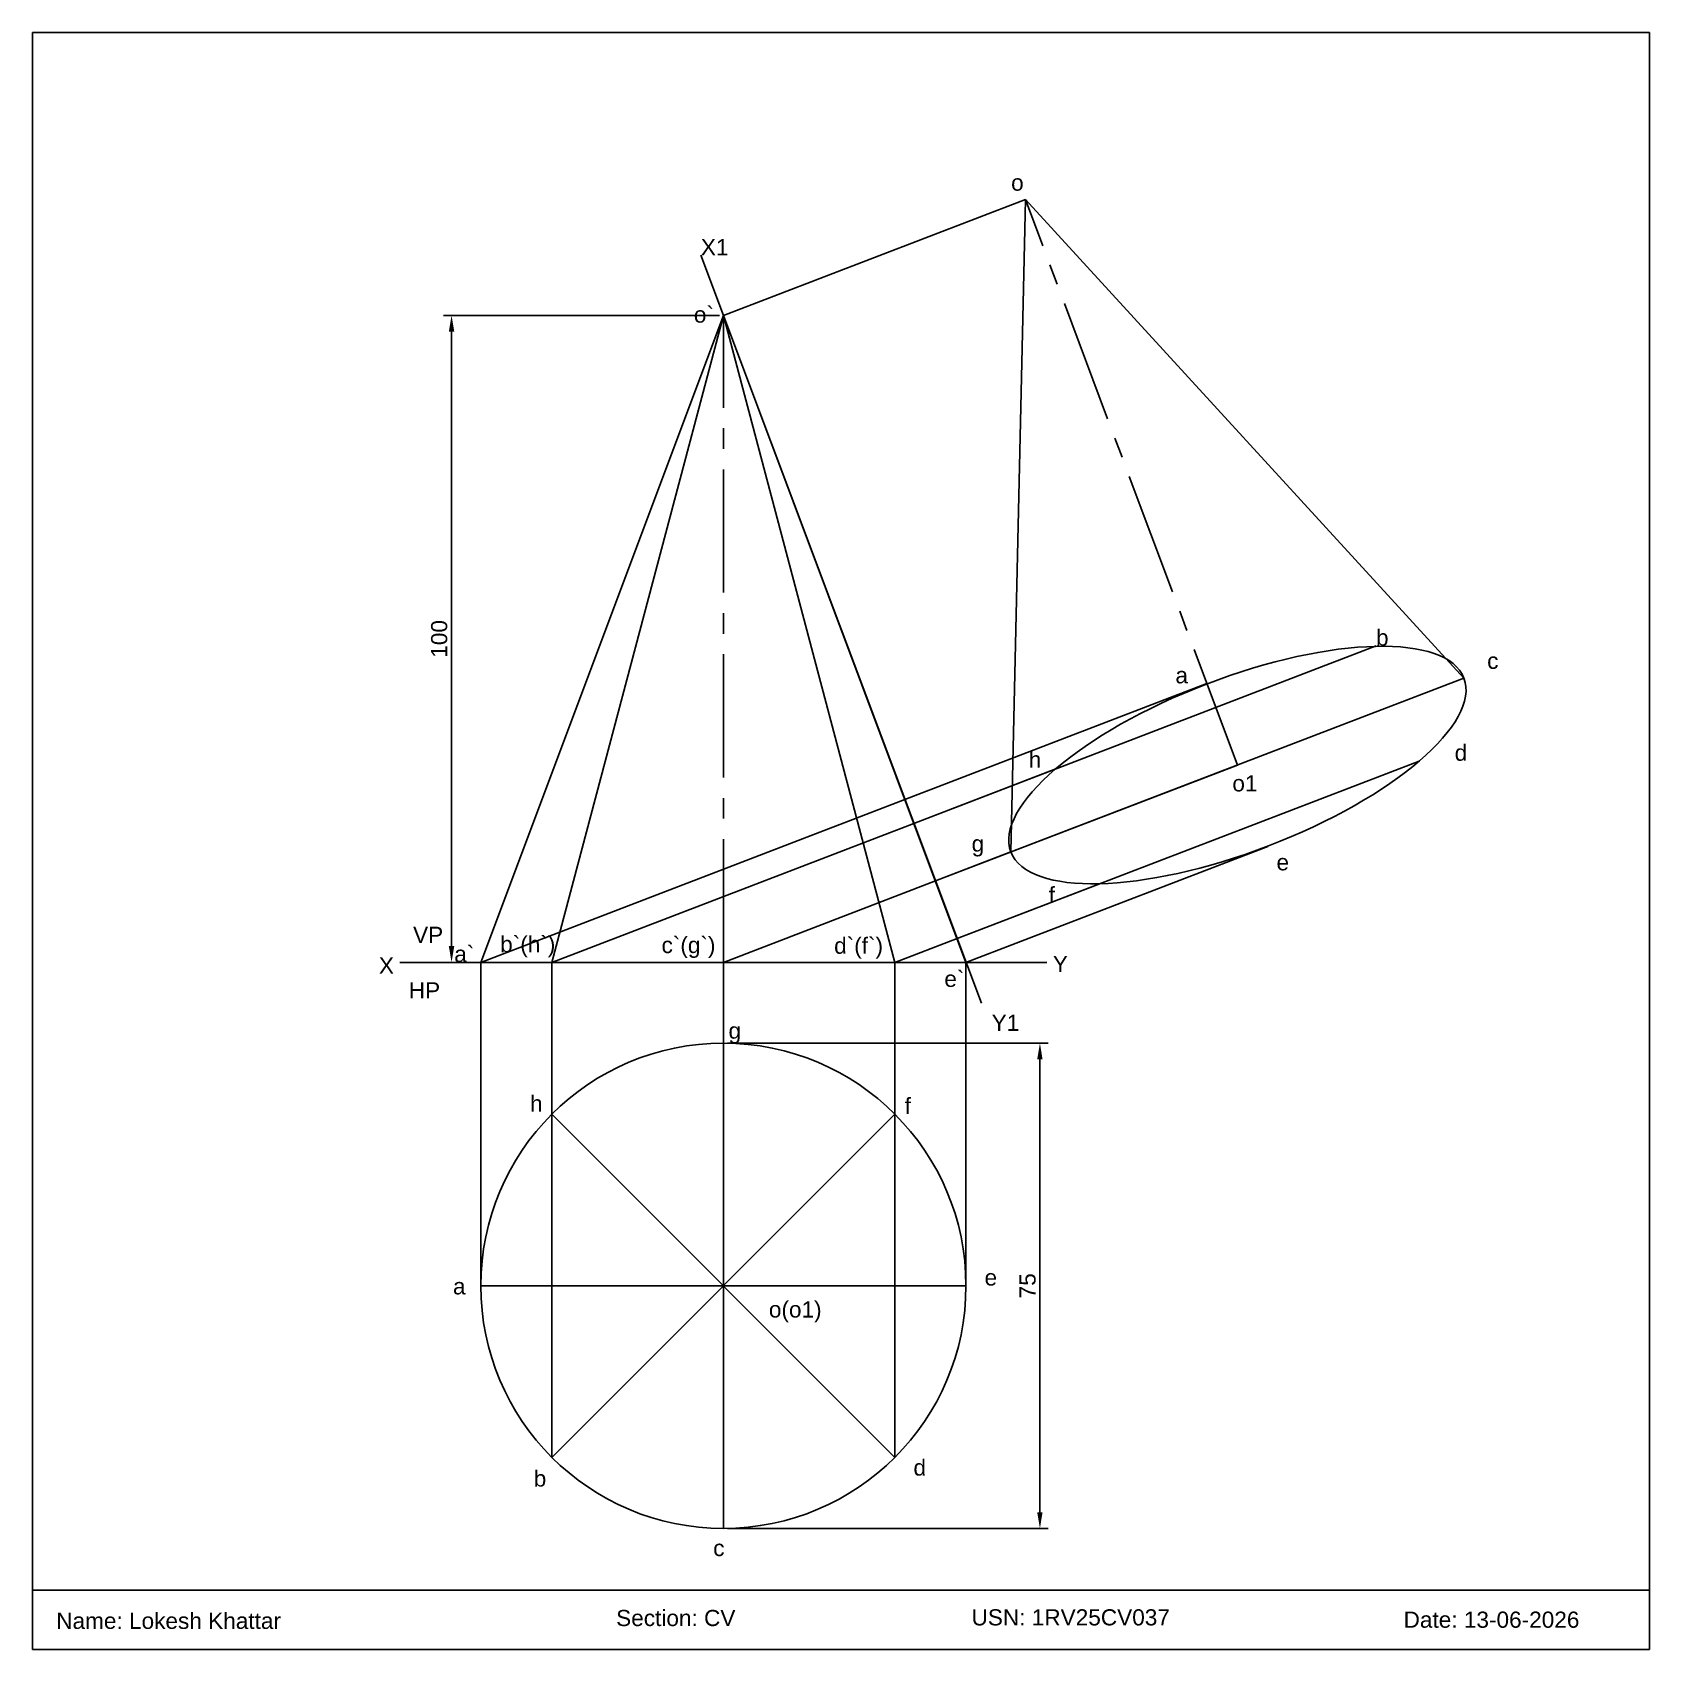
# Model space of a CAD drawing. Header units: millimetres. Extents: x 3193 to 3443, y 1744 to 1994.
import ezdxf

# ---------------------------------------------------------------- set-up
doc = ezdxf.new("R2010")
doc.units = ezdxf.units.MM
doc.linetypes.add('CENTER2', pattern=[28.575, 19.05, -3.175, 3.175, -3.175])
doc.styles.get("Standard").update_dxf_attribs({"font": 'arial.ttf'})
doc.dimstyles.new('ISO-25', dxfattribs={"dimtxt": 2.5, "dimasz": 2.5, "dimexe": 1.25, "dimexo": 0.625, "dimtad": 1, "dimtxsty": 'Standard', "dimcen": 2.5, "dimadec": 0, "dimazin": 0, "dimtfac": 1, "dimtmove": 0, "dimatfit": 3, "dimfxl": 1, "dimarcsym": 0})

# ---------------------------------------------------------------- blocks, each defined once
blk = doc.blocks.new('*D12')
at = {"color": 0, "lineweight": -2, "transparency": 16777216}
for p, q in [((3299.38, 1950), (3256.73, 1950)), ((3257.98, 1852.5), (3257.98, 1947.5)), ((3299.38, 1850), (3256.73, 1850))]:
    blk.add_line(p, q, dxfattribs=at)
at = {"color": 0, "transparency": 16777216}
for points in [[(3257.56, 1947.5), (3258.4, 1947.5), (3257.98, 1950)], [(3257.56, 1852.5), (3258.4, 1852.5), (3257.98, 1850)]]:
    blk.add_solid(points, dxfattribs=at)
at = {"layer": 'Defpoints', "color": 0, "transparency": 16777216}
for p in [(3257.98, 1950), (3300, 1950), (3300, 1850)]:
    blk.add_point(p, dxfattribs=at)
at = {"color": 0, "transparency": 16777216, "insert": (3256.08, 1900), "char_height": 2.5, "attachment_point": 5, "rotation": 90}
blk.add_mtext('100', dxfattribs=at)
blk = doc.blocks.new('*D13')
at = {"color": 0, "lineweight": -2, "transparency": 16777216}
for p, q in [((3300.63, 1837.5), (3350.18, 1837.5)), ((3348.93, 1835), (3348.93, 1765)), ((3300.63, 1762.5), (3350.18, 1762.5))]:
    blk.add_line(p, q, dxfattribs=at)
at = {"color": 0, "transparency": 16777216}
for points in [[(3348.51, 1835), (3349.34, 1835), (3348.93, 1837.5)], [(3348.51, 1765), (3349.34, 1765), (3348.93, 1762.5)]]:
    blk.add_solid(points, dxfattribs=at)
at = {"layer": 'Defpoints', "color": 0, "transparency": 16777216}
for p in [(3300, 1837.5), (3300, 1762.5), (3348.93, 1762.5)]:
    blk.add_point(p, dxfattribs=at)
at = {"color": 0, "transparency": 16777216, "insert": (3347.03, 1800), "char_height": 2.5, "attachment_point": 5, "rotation": 90}
blk.add_mtext('75', dxfattribs=at)

msp = doc.modelspace()

# ---------------------------------------------------------------- linework, layer by layer
for p, q in [((3193.181, 1993.756), (3443.181, 1993.756)), ((3193.181, 1743.756), (3193.181, 1993.756)), ((3443.181, 1993.756), (3443.181, 1743.756)), ((3300, 1950), (3346.679, 1967.918)), ((3346.679, 1967.918), (3344.451, 1867.063)), ((3346.679, 1967.918), (3414.469, 1893.941)), ((3296.514, 1959.296), (3339.874, 1843.669)), ((3300, 1950), (3262.5, 1850)), ((3273.483, 1850), (3300, 1950)), ((3300, 1950), (3326.517, 1850)), ((3337.5, 1850), (3300, 1950)), ((3329.444, 1871.481), (3400.882, 1898.904)), ((3328.062, 1875.167), (3374.741, 1893.085)), ((3332.781, 1862.584), (3414.469, 1893.941)), ((3332.781, 1862.584), (3379.46, 1880.502)), ((3336.121, 1853.687), (3407.558, 1881.109)), ((3329.444, 1871.481), (3351.365, 1879.896)), ((3262.5, 1850), (3328.062, 1875.167)), ((3273.483, 1850), (3329.444, 1871.481)), ((3337.5, 1850), (3384.179, 1867.918)), ((3332.781, 1862.584), (3344.451, 1867.063)), ((3300, 1850), (3332.781, 1862.584)), ((3336.121, 1853.687), (3358.041, 1862.101)), ((3326.517, 1850), (3336.121, 1853.687)), ((3250, 1850), (3350, 1850)), ((3262.5, 1800), (3262.5, 1850)), ((3273.483, 1826.517), (3273.483, 1850)), ((3300, 1800), (3300, 1850)), ((3326.517, 1826.517), (3326.517, 1850)), ((3326.517, 1850), (3337.5, 1850)), ((3337.5, 1800), (3337.5, 1850)), ((3273.483, 1773.483), (3326.517, 1826.517)), ((3326.517, 1773.483), (3273.483, 1826.517)), ((3273.483, 1773.483), (3273.483, 1826.517)), ((3326.517, 1773.483), (3326.517, 1826.517)), ((3300, 1800), (3262.5, 1800)), ((3300, 1800), (3337.5, 1800)), ((3300, 1800), (3300, 1762.5)), ((3193.181, 1752.933), (3443.181, 1752.933)), ((3443.181, 1743.756), (3193.181, 1743.756))]:
    msp.add_line(p, q)
at = {"color": 6, "linetype": 'CENTER2'}
for p, q in [((3379.46, 1880.502), (3346.679, 1967.918)), ((3300, 1850), (3300, 1950))]:
    msp.add_line(p, q, dxfattribs=at)
msp.add_circle((3300, 1800), 37.5)
msp.add_ellipse((3379.46, 1880.502), major_axis=(-35.009, -13.439), ratio=0.3571951)

# ---------------------------------------------------------------- texts
at = {"char_height": 2.5, "attachment_point": 1}
for s, width, insert in [('o', 8.17389, (3344.477, 1971.78)), ('X1', 8.17389, (3296.514, 1961.796)), ('o`', 8.17389, (3295.434, 1951.384)), ('b', 8.17389, (3400.882, 1901.445)), ('a', 8.17389, (3369.873, 1895.626)), ('c', 8.17389, (3418.064, 1897.861)), ('h', 8.17389, (3347.194, 1882.581)), ('d', 8.17389, (3413.041, 1883.65)), ('o1', 8.17389, (3378.675, 1878.922)), ('g', 8.17389, (3338.378, 1869.604)), ('e', 8.17389, (3385.5, 1866.718)), ('f', 8.17389, (3350.269, 1861.659)), ('VP', 8.17389, (3252.033, 1855.499)), ('a`', 8.17389, (3258.395, 1852.541)), ('b`(h`)', 8.17389, (3265.493, 1854.046)), ('c`(g`)', 8.17389, (3290.439, 1853.922)), ('d`(f`)', 8.17389, (3317.118, 1853.831)), ('X', 8.17389, (3246.749, 1850.75)), ('Y', 8.17389, (3350.925, 1851)), ('e`', 8.17389, (3334.155, 1848.698)), ('HP', 8.17389, (3251.372, 1846.915)), ('g', 8.17389, (3300.794, 1840.686)), ('Y1', 8.17389, (3341.471, 1841.912)), ('h', 8.17389, (3270.101, 1829.41)), ('f', 8.17389, (3328.022, 1829.057)), ('a', 8.17389, (3258.204, 1801.166)), ('e', 8.17389, (3340.373, 1802.541)), ('o(o1)', 8.17389, (3307.032, 1797.597)), ('d', 8.17389, (3329.38, 1773.161)), ('b', 8.17389, (3270.68, 1771.464)), ('c', 8.17389, (3298.428, 1760.716)), ('Section: CV', 54.93282, (3283.423, 1749.898)), ('USN: 1RV25CV037', 59.01312, (3338.356, 1750)), ('Name: Lokesh Khattar', 59.01312, (3196.869, 1749.464)), ('Date: 13-06-2026', 59.01312, (3405.144, 1749.64))]:
    msp.add_mtext_dynamic_manual_height_columns(s, width=width, gutter_width=12.5, heights=[0], dxfattribs=dict(at, insert=insert))

# ---------------------------------------------------------------- dimensions: what is measured, and where the dimension line sits
for base, p1, p2, picture, middle in [((3257.979, 1950), (3300, 1850), (3300, 1950), '*D12', (3256.078, 1900)), ((3348.928, 1762.5), (3300, 1837.5), (3300, 1762.5), '*D13', (3347.031, 1800))]:
    dim = msp.add_linear_dim(base=base, p1=p1, p2=p2, angle=90, dimstyle='ISO-25')
    dim.commit()
    dim.dimension.update_dxf_attribs({"geometry": picture, "text_midpoint": middle})

doc.saveas('drawing.dxf')
